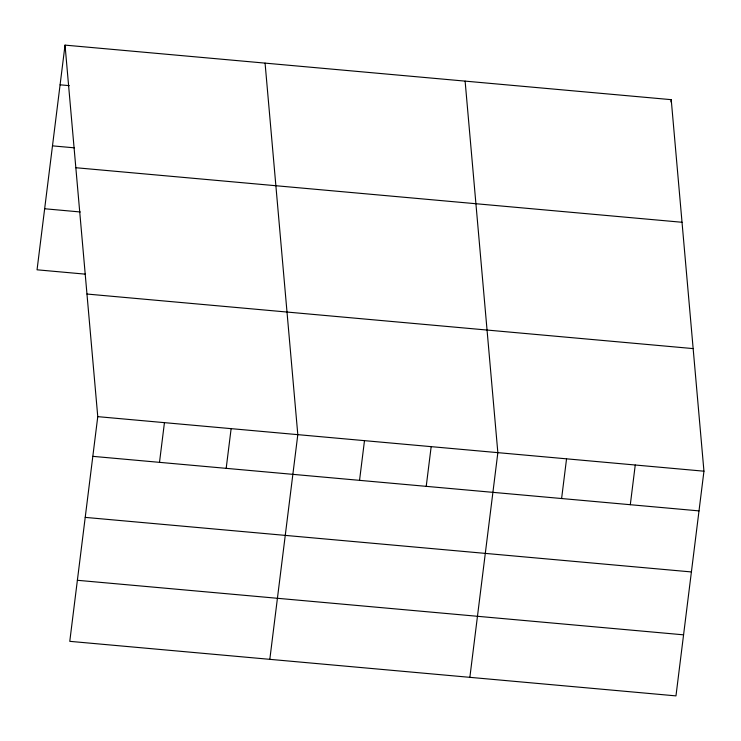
<?xml version="1.0" encoding="UTF-8"?>
<svg xmlns="http://www.w3.org/2000/svg" width="741" height="741" viewBox="0 0 741 741"><rect width="100%" height="100%" fill="white"/><g stroke="black" fill="none" stroke-linecap="round" stroke-linejoin="round"><path stroke-width="1.11" d="M65.032 45.118L97.766 416.646L69.774 641.336L675.968 695.882L703.95 471.193L671.226 99.664L65.032 45.118L37.05 269.807L85.335 274.151M159.5 462.338L164.446 422.639M226.181 468.34L231.127 428.641M269.817 659.333L297.808 434.643L265.074 63.124M359.542 480.344L364.489 440.645M426.223 486.346L431.169 446.647M469.859 677.33L497.85 452.649L465.116 81.121M561.604 498.526L566.55 458.827M670.938 101.934L671.226 99.664M630.304 504.704L635.25 465.015M60.095 84.817L69.293 85.641M52.491 145.866L74.332 147.829M75.832 167.725L682.026 222.272M44.655 208.758L80.297 211.972M86.966 294.038L693.15 348.594M97.766 416.646L703.95 471.193M92.82 456.345L699.004 510.892M85.215 517.385L691.399 571.941M77.379 580.286L683.563 634.833"/></g></svg>
